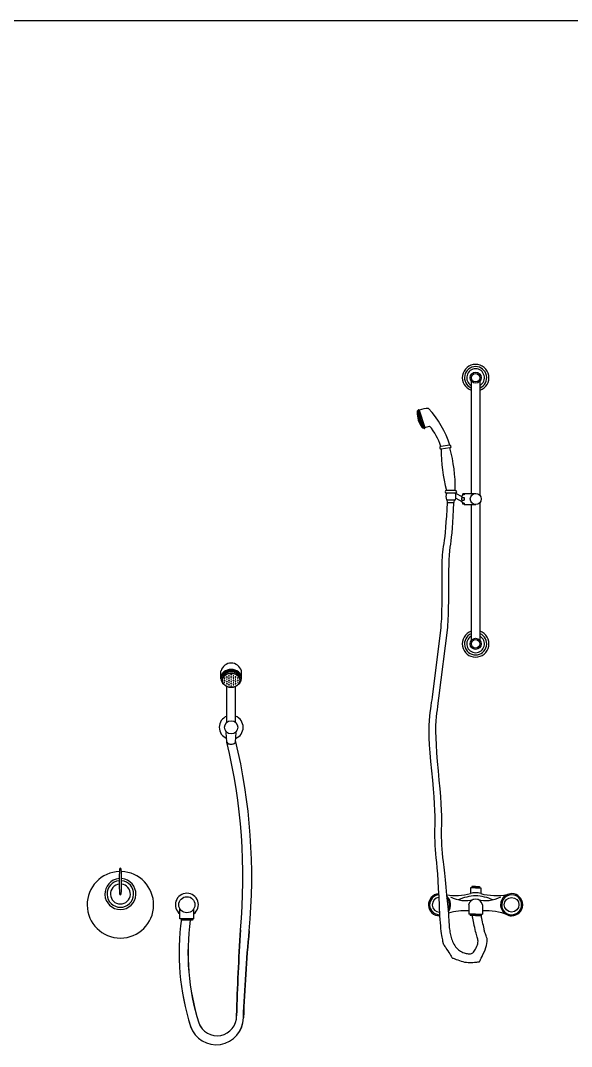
# Model space of a CAD drawing. Header units: millimetres. Extents: x 762 to 17577, y 6915 to 15891.
# Drawn here: x 12795 to 14038, y 8626 to 10939 of the extents above; entities that cross this region are included whole.
import ezdxf

# ---------------------------------------------------------------- set-up
doc = ezdxf.new("R2010")
doc.units = ezdxf.units.MM
doc.layers.add('www.cad-blocks.net', color=7, linetype='Continuous')

# ---------------------------------------------------------------- blocks, each defined once
blk = doc.blocks.new('A$C37F6265C')
for p, q in [((0.1219, 1.3116), (0.1219, 1.0577)), ((0.1419, 1.0531), (0.1419, 1.3116)), ((0, 1.2405), (0.0109, 1.2073)), ((0.0019, 1.2443), (0.0147, 1.2053)), ((0.0048, 1.2452), (0.0175, 1.2063)), ((0.0175, 1.2063), (0.028, 1.2097)), ((0.0734, 1.1662), (0.0535, 1.1637)), ((0.0741, 1.1603), (0.0543, 1.1577)), ((0.0863, 1.0645), (0.0663, 1.0645)), ((0.0863, 1.0585), (0.0663, 1.0585)), ((0.0663, 1.0435), (0.0863, 1.0435)), ((0.0673, 1.0435), (0.0674, 1.0375)), ((0.0833, 1.0435), (0.0831, 1.0375)), ((0.0863, 1.0585), (0.1008, 1.0507)), ((0.0871, 1.0467), (0.1009, 1.0393)), ((0.1003, 1.0482), (0.1063, 1.0482)), ((0.1003, 1.0422), (0.1063, 1.0422)), ((0.1063, 1.0547), (0.102, 1.0547)), ((0.1063, 1.0567), (0.1028, 1.0567)), ((0.1063, 1.0577), (0.1063, 1.0567)), ((0.1063, 1.0577), (0.1323, 1.0577)), ((0.1063, 1.0567), (0.1063, 1.0547)), ((0.1063, 1.0567), (0.1063, 1.0547)), ((0.1063, 1.0482), (0.1063, 1.0422)), ((0.0667, 1.0215), (0.0659, 1.0068)), ((0.0674, 1.0375), (0.0667, 1.0215)), ((0.0674, 1.0375), (0.0831, 1.0375)), ((0.0816, 1.0207), (0.0808, 1.0058)), ((0.0824, 1.0368), (0.0816, 1.0207)), ((0.1063, 1.0357), (0.102, 1.0357)), ((0.1063, 1.0337), (0.1028, 1.0337)), ((0.1063, 1.0357), (0.1063, 1.0337)), ((0.1063, 1.0327), (0.1063, 1.0337)), ((0.1063, 1.0327), (0.1323, 1.0327)), ((0.1219, 1.0327), (0.1219, 0.7261)), ((0.1419, 0.7261), (0.1419, 1.0372)), ((0.0659, 1.0068), (0.065, 0.9934)), ((0.0808, 1.0058), (0.08, 0.9922)), ((0.0641, 0.9812), (0.0632, 0.9702)), ((0.065, 0.9934), (0.0641, 0.9812)), ((0.0791, 0.9798), (0.0781, 0.9688)), ((0.08, 0.9922), (0.0791, 0.9798)), ((0.0612, 0.952), (0.0601, 0.9448)), ((0.0622, 0.9605), (0.0612, 0.952)), ((0.0632, 0.9702), (0.0622, 0.9605)), ((0.0761, 0.9506), (0.075, 0.9434)), ((0.0771, 0.9591), (0.0761, 0.9506)), ((0.0781, 0.9688), (0.0771, 0.9591)), ((0.0574, 0.9254), (0.0568, 0.9192)), ((0.0582, 0.9318), (0.0574, 0.9254)), ((0.059, 0.9383), (0.0582, 0.9318)), ((0.0601, 0.9448), (0.059, 0.9383)), ((0.0731, 0.928), (0.0724, 0.9186)), ((0.074, 0.9363), (0.0731, 0.928)), ((0.075, 0.9434), (0.074, 0.9363)), ((0.056, 0.9069), (0.0557, 0.9009)), ((0.0563, 0.913), (0.056, 0.9069)), ((0.0568, 0.9192), (0.0563, 0.913)), ((0.0718, 0.9081), (0.0713, 0.8964)), ((0.0724, 0.9186), (0.0718, 0.9081)), ((0.0557, 0.9009), (0.0557, 0.895)), ((0.0557, 0.895), (0.0557, 0.8889)), ((0.0557, 0.8889), (0.0557, 0.8823)), ((0.0557, 0.8823), (0.0557, 0.8752)), ((0.071, 0.8836), (0.0707, 0.8697)), ((0.0713, 0.8964), (0.071, 0.8836)), ((0.0557, 0.8752), (0.0557, 0.8675)), ((0.0557, 0.8675), (0.0557, 0.8594)), ((0.0557, 0.8594), (0.0557, 0.8508)), ((0.0707, 0.8697), (0.0707, 0.8546)), ((0.0557, 0.8508), (0.0557, 0.8417)), ((0.0557, 0.8417), (0.0557, 0.832)), ((0.0707, 0.8396), (0.0706, 0.8257)), ((0.0707, 0.8546), (0.0707, 0.8396)), ((0.0556, 0.8133), (0.0555, 0.8046)), ((0.0557, 0.8224), (0.0556, 0.8133)), ((0.0557, 0.832), (0.0557, 0.8224)), ((0.0705, 0.8131), (0.0703, 0.8017)), ((0.0706, 0.8257), (0.0705, 0.8131)), ((0.0551, 0.7889), (0.0549, 0.7818)), ((0.0553, 0.7965), (0.0551, 0.7889)), ((0.0555, 0.8046), (0.0553, 0.7965)), ((0.0701, 0.7915), (0.0698, 0.7826)), ((0.0703, 0.8017), (0.0701, 0.7915)), ((0.0542, 0.7691), (0.0538, 0.7631)), ((0.0546, 0.7752), (0.0542, 0.7691)), ((0.0549, 0.7818), (0.0546, 0.7752)), ((0.0692, 0.7683), (0.0688, 0.7622)), ((0.0695, 0.7748), (0.0692, 0.7683)), ((0.0698, 0.7826), (0.0695, 0.7748)), ((0.0531, 0.7552), (0.0336, 0.5981)), ((0.0683, 0.7552), (0.0485, 0.5963)), ((0.0534, 0.7568), (0.0532, 0.7546)), ((0.0538, 0.7631), (0.0534, 0.7568)), ((0.0684, 0.7558), (0.0683, 0.7546)), ((0.0688, 0.7622), (0.0684, 0.7558)), ((0.0309, 0.5792), (0.0299, 0.5718)), ((0.0319, 0.5861), (0.0309, 0.5792)), ((0.0328, 0.5924), (0.0319, 0.5861)), ((0.0336, 0.5981), (0.0328, 0.5924)), ((0.0468, 0.5843), (0.0458, 0.5775)), ((0.0477, 0.5905), (0.0468, 0.5843)), ((0.0485, 0.5963), (0.0477, 0.5905)), ((0.0278, 0.5553), (0.0269, 0.5457)), ((0.0289, 0.5638), (0.0278, 0.5553)), ((0.0299, 0.5718), (0.0289, 0.5638)), ((0.0439, 0.5624), (0.0428, 0.5541)), ((0.0449, 0.5702), (0.0439, 0.5624)), ((0.0458, 0.5775), (0.0449, 0.5702)), ((0.0265, 0.5344), (0.0264, 0.5215)), ((0.0269, 0.5457), (0.0265, 0.5344)), ((0.0415, 0.5337), (0.0414, 0.521)), ((0.0419, 0.5448), (0.0415, 0.5337)), ((0.0428, 0.5541), (0.0419, 0.5448)), ((0.0264, 0.5215), (0.0267, 0.507)), ((0.0414, 0.521), (0.0418, 0.5066)), ((0.0267, 0.507), (0.0275, 0.4908)), ((0.0275, 0.4908), (0.0287, 0.4729)), ((0.0418, 0.5066), (0.0426, 0.4906)), ((0.0426, 0.4906), (0.0437, 0.4729)), ((0.0287, 0.4729), (0.0302, 0.4534)), ((0.0437, 0.4729), (0.0453, 0.4535)), ((0.0302, 0.4534), (0.0322, 0.4323)), ((0.0453, 0.4535), (0.0473, 0.4324)), ((0.0322, 0.4323), (0.0343, 0.4111)), ((0.0473, 0.4324), (0.0493, 0.4113)), ((0.0343, 0.4111), (0.036, 0.3917)), ((0.0493, 0.4113), (0.051, 0.3919)), ((0.036, 0.3917), (0.0374, 0.3738)), ((0.0374, 0.3738), (0.0385, 0.3576)), ((0.051, 0.3919), (0.0524, 0.3741)), ((0.0524, 0.3741), (0.0535, 0.358)), ((0.0385, 0.3576), (0.0392, 0.343)), ((0.0535, 0.358), (0.0543, 0.3435)), ((0.0392, 0.343), (0.0397, 0.3301)), ((0.0397, 0.3301), (0.0398, 0.3189)), ((0.0543, 0.3435), (0.0547, 0.3306)), ((0.0547, 0.3306), (0.0548, 0.3194)), ((0.0396, 0.3093), (0.0393, 0.3004)), ((0.0398, 0.3189), (0.0396, 0.3093)), ((0.0543, 0.301), (0.0542, 0.2921)), ((0.0546, 0.3098), (0.0543, 0.301)), ((0.0548, 0.3194), (0.0546, 0.3098)), ((0.0393, 0.3004), (0.0392, 0.2915)), ((0.0392, 0.2915), (0.0393, 0.2825)), ((0.0393, 0.2825), (0.0396, 0.2734)), ((0.0542, 0.2921), (0.0543, 0.2831)), ((0.0543, 0.2831), (0.0546, 0.274)), ((0.0396, 0.2734), (0.04, 0.2642)), ((0.04, 0.2642), (0.0407, 0.2549)), ((0.0407, 0.2549), (0.0415, 0.2455)), ((0.0546, 0.274), (0.055, 0.2649)), ((0.055, 0.2649), (0.0557, 0.2557)), ((0.0557, 0.2557), (0.0565, 0.2464)), ((0.0415, 0.2455), (0.0425, 0.2361)), ((0.0425, 0.2361), (0.0436, 0.2257)), ((0.0565, 0.2464), (0.0575, 0.237)), ((0.0575, 0.237), (0.0586, 0.2268)), ((0.0436, 0.2257), (0.0447, 0.2136)), ((0.0447, 0.2136), (0.0457, 0.1998)), ((0.0586, 0.2268), (0.0599, 0.215)), ((0.0599, 0.215), (0.0614, 0.2016)), ((0.0457, 0.1998), (0.0468, 0.1844)), ((0.0614, 0.2016), (0.0629, 0.1866)), ((0.0629, 0.1866), (0.0646, 0.1701)), ((0.0468, 0.1844), (0.0478, 0.1672)), ((0.0478, 0.1672), (0.0488, 0.1483)), ((0.0646, 0.1701), (0.0665, 0.152)), ((0.1204, 0.1688), (0.1204, 0.1554)), ((0.1319, 0.1688), (0.1204, 0.1688)), ((0.1234, 0.1718), (0.1234, 0.1688)), ((0.1319, 0.1718), (0.1234, 0.1718)), ((0.1319, 0.1718), (0.1405, 0.1718)), ((0.1319, 0.1688), (0.1435, 0.1688)), ((0.1405, 0.1718), (0.1405, 0.1688)), ((0.1435, 0.1688), (0.1435, 0.1554)), ((0.0488, 0.1483), (0.0498, 0.1277)), ((0.0665, 0.152), (0.0684, 0.1324)), ((0.0498, 0.1277), (0.0508, 0.1054)), ((0.0684, 0.1324), (0.0706, 0.1111)), ((0.1163, 0.1304), (0.1163, 0.1091)), ((0.1476, 0.1304), (0.1476, 0.1091)), ((0.0507, 0.1054), (0.0512, 0.0973)), ((0.0512, 0.0973), (0.0518, 0.0899)), ((0.0706, 0.1111), (0.0706, 0.1097)), ((0.0706, 0.1097), (0.0707, 0.108)), ((0.0707, 0.108), (0.0708, 0.1059)), ((0.0708, 0.1059), (0.0709, 0.1035)), ((0.0709, 0.1035), (0.071, 0.1008)), ((0.071, 0.1008), (0.0712, 0.0977)), ((0.0712, 0.0977), (0.0714, 0.0942)), ((0.0714, 0.0942), (0.0716, 0.0904)), ((0.1319, 0.1091), (0.1163, 0.1091)), ((0.1193, 0.1091), (0.1193, 0.1061)), ((0.1319, 0.1061), (0.1193, 0.1061)), ((0.1246, 0.1065), (0.1246, 0.1076)), ((0.1248, 0.1048), (0.1246, 0.1065)), ((0.1252, 0.1026), (0.1248, 0.1048)), ((0.1256, 0.0999), (0.1252, 0.1026)), ((0.1262, 0.0966), (0.1256, 0.0999)), ((0.127, 0.0929), (0.1262, 0.0966)), ((0.1279, 0.0886), (0.127, 0.0929)), ((0.1319, 0.1091), (0.1476, 0.1091)), ((0.1319, 0.1061), (0.1446, 0.1061)), ((0.1446, 0.1091), (0.1446, 0.1061)), ((0.1446, 0.107), (0.1446, 0.1076)), ((0.1448, 0.1058), (0.1446, 0.107)), ((0.1451, 0.1041), (0.1448, 0.1058)), ((0.1455, 0.1019), (0.1451, 0.1041)), ((0.1461, 0.0991), (0.1455, 0.1019)), ((0.1468, 0.0958), (0.1461, 0.0991)), ((0.1476, 0.092), (0.1468, 0.0958)), ((0.0518, 0.0899), (0.0524, 0.083)), ((0.0524, 0.083), (0.053, 0.0767)), ((0.053, 0.0767), (0.0536, 0.071)), ((0.0536, 0.071), (0.0543, 0.0659)), ((0.0716, 0.0904), (0.0719, 0.0865)), ((0.0719, 0.0865), (0.0722, 0.0828)), ((0.0722, 0.0828), (0.0726, 0.0791)), ((0.0726, 0.0791), (0.073, 0.0755)), ((0.073, 0.0755), (0.0734, 0.0721)), ((0.0734, 0.0721), (0.0739, 0.0688)), ((0.1289, 0.0838), (0.1279, 0.0886)), ((0.1299, 0.0789), (0.1289, 0.0838)), ((0.1309, 0.0744), (0.1299, 0.0789)), ((0.1319, 0.0702), (0.1309, 0.0744)), ((0.1329, 0.0664), (0.1319, 0.0702)), ((0.1485, 0.0876), (0.1476, 0.092)), ((0.1494, 0.0833), (0.1485, 0.0876)), ((0.1502, 0.0795), (0.1494, 0.0833)), ((0.1509, 0.0763), (0.1502, 0.0795)), ((0.1514, 0.0737), (0.1509, 0.0763)), ((0.1519, 0.0717), (0.1514, 0.0737)), ((0.1522, 0.0703), (0.1519, 0.0717)), ((0.1523, 0.0694), (0.1522, 0.0703)), ((0.1524, 0.0691), (0.1523, 0.0694)), ((0.0543, 0.0659), (0.055, 0.0613)), ((0.055, 0.0613), (0.0557, 0.0574)), ((0.0557, 0.0574), (0.0564, 0.054)), ((0.0564, 0.054), (0.057, 0.051)), ((0.057, 0.051), (0.0575, 0.0485)), ((0.0575, 0.0485), (0.0579, 0.0464)), ((0.0579, 0.0464), (0.0582, 0.0448)), ((0.0739, 0.0688), (0.0745, 0.0656)), ((0.0745, 0.0656), (0.0751, 0.0625)), ((0.0751, 0.0625), (0.0757, 0.0595)), ((0.0757, 0.0595), (0.0766, 0.0564)), ((0.0766, 0.0564), (0.0776, 0.0534)), ((0.0776, 0.0534), (0.0787, 0.0505)), ((0.0787, 0.0505), (0.08, 0.0475)), ((0.08, 0.0475), (0.0815, 0.0445)), ((0.1338, 0.063), (0.1329, 0.0664)), ((0.1347, 0.06), (0.1338, 0.063)), ((0.1355, 0.0573), (0.1347, 0.06)), ((0.1363, 0.055), (0.1355, 0.0573)), ((0.137, 0.0528), (0.1363, 0.055)), ((0.1373, 0.0505), (0.137, 0.0528)), ((0.1372, 0.0454), (0.1374, 0.048)), ((0.1374, 0.048), (0.1373, 0.0505)), ((0.1525, 0.0689), (0.1524, 0.0691)), ((0.1527, 0.0684), (0.1525, 0.0689)), ((0.153, 0.0675), (0.1527, 0.0684)), ((0.1535, 0.0662), (0.153, 0.0675)), ((0.1541, 0.0645), (0.1535, 0.0662)), ((0.1549, 0.0625), (0.1541, 0.0645)), ((0.1558, 0.0601), (0.1549, 0.0625)), ((0.1568, 0.0574), (0.1558, 0.0601)), ((0.1577, 0.0543), (0.1568, 0.0574)), ((0.1575, 0.0431), (0.158, 0.0472)), ((0.1581, 0.0509), (0.1577, 0.0543)), ((0.158, 0.0472), (0.1581, 0.0509)), ((0.0582, 0.0448), (0.0584, 0.0437)), ((0.0584, 0.0437), (0.0586, 0.043)), ((0.0586, 0.043), (0.0586, 0.0427)), ((0.0586, 0.0427), (0.0588, 0.0425)), ((0.0588, 0.0425), (0.0593, 0.0417)), ((0.0593, 0.0417), (0.0601, 0.0405)), ((0.0601, 0.0405), (0.0612, 0.0387)), ((0.0612, 0.0387), (0.0626, 0.0365)), ((0.0626, 0.0365), (0.0644, 0.0337)), ((0.0644, 0.0337), (0.0665, 0.0304)), ((0.0665, 0.0304), (0.0689, 0.0266)), ((0.0689, 0.0266), (0.0713, 0.0229)), ((0.0815, 0.0445), (0.0831, 0.0416)), ((0.0831, 0.0416), (0.0849, 0.0387)), ((0.0849, 0.0387), (0.0868, 0.0359)), ((0.0868, 0.0359), (0.0888, 0.0333)), ((0.0888, 0.0333), (0.091, 0.031)), ((0.091, 0.031), (0.0932, 0.0289)), ((0.0932, 0.0289), (0.0955, 0.0271)), ((0.0955, 0.0271), (0.0979, 0.0255)), ((0.0979, 0.0255), (0.1005, 0.0242)), ((0.1005, 0.0242), (0.1031, 0.0231)), ((0.1256, 0.0221), (0.1272, 0.0236)), ((0.1272, 0.0236), (0.1288, 0.0255)), ((0.1288, 0.0255), (0.1304, 0.0278)), ((0.1304, 0.0278), (0.1319, 0.0305)), ((0.1319, 0.0305), (0.1334, 0.0335)), ((0.1334, 0.0335), (0.1348, 0.0367)), ((0.1348, 0.0367), (0.1359, 0.0397)), ((0.1359, 0.0397), (0.1367, 0.0426)), ((0.1367, 0.0426), (0.1372, 0.0454)), ((0.1485, 0.0186), (0.1509, 0.0237)), ((0.1509, 0.0237), (0.1533, 0.029)), ((0.1533, 0.029), (0.1552, 0.034)), ((0.1552, 0.034), (0.1566, 0.0387)), ((0.1566, 0.0387), (0.1575, 0.0431)), ((0.0713, 0.0229), (0.0734, 0.0196)), ((0.0734, 0.0196), (0.0751, 0.0168)), ((0.0751, 0.0168), (0.0766, 0.0146)), ((0.0766, 0.0146), (0.0777, 0.0128)), ((0.0777, 0.0128), (0.0785, 0.0115)), ((0.0785, 0.0115), (0.079, 0.0108)), ((0.079, 0.0108), (0.0791, 0.0105)), ((0.0791, 0.0105), (0.0794, 0.0104)), ((0.0794, 0.0104), (0.0801, 0.0102)), ((0.0801, 0.0102), (0.0814, 0.0097)), ((0.0814, 0.0097), (0.0832, 0.0091)), ((0.0832, 0.0091), (0.0854, 0.0082)), ((0.0854, 0.0082), (0.0882, 0.0072)), ((0.0882, 0.0072), (0.0915, 0.006)), ((0.0915, 0.006), (0.0952, 0.0047)), ((0.0952, 0.0047), (0.0993, 0.0033)), ((0.0993, 0.0033), (0.1032, 0.0022)), ((0.1031, 0.0231), (0.1058, 0.0222)), ((0.1032, 0.0022), (0.1071, 0.0013)), ((0.1058, 0.0222), (0.1083, 0.0214)), ((0.1071, 0.0013), (0.111, 0.0006)), ((0.1083, 0.0214), (0.1106, 0.0208)), ((0.1106, 0.0208), (0.1129, 0.0203)), ((0.111, 0.0006), (0.1148, 0.0002)), ((0.1129, 0.0203), (0.115, 0.02)), ((0.1148, 0.0002), (0.1186, 0)), ((0.115, 0.02), (0.117, 0.0198)), ((0.117, 0.0198), (0.1189, 0.0197)), ((0.1186, 0), (0.1223, 0)), ((0.1189, 0.0197), (0.1206, 0.0198)), ((0.1206, 0.0198), (0.1223, 0.0202)), ((0.1223, 0.0202), (0.124, 0.0209)), ((0.1223, 0), (0.126, 0.0003)), ((0.124, 0.0209), (0.1256, 0.0221)), ((0.126, 0.0003), (0.1295, 0.0006)), ((0.1295, 0.0006), (0.1324, 0.0009)), ((0.1324, 0.0009), (0.135, 0.0012)), ((0.135, 0.0012), (0.137, 0.0014)), ((0.137, 0.0014), (0.1386, 0.0015)), ((0.1386, 0.0015), (0.1398, 0.0016)), ((0.1398, 0.0016), (0.1405, 0.0017)), ((0.1405, 0.0017), (0.1407, 0.0017)), ((0.1407, 0.0017), (0.1408, 0.0021)), ((0.1408, 0.0021), (0.1413, 0.0031)), ((0.1413, 0.0031), (0.1421, 0.0048)), ((0.1421, 0.0048), (0.1432, 0.0072)), ((0.1432, 0.0072), (0.1447, 0.0103)), ((0.1447, 0.0103), (0.1465, 0.0141)), ((0.1465, 0.0141), (0.1485, 0.0186))]:
    blk.add_line(p, q)
for centre, radius in [((0.1319, 1.3186), 0.0125), ((0.1319, 1.3186), 0.0095), ((0.1323, 1.0452), 0.0125), ((0.1319, 0.7186), 0.0125), ((0.1319, 0.7186), 0.0095), ((0.2132, 0.1304), 0.0165)]:
    blk.add_circle(centre, radius)
for centre, radius, start, end in [((0.1319, 1.3186), 0.03, 289.4712, 250.5288), ((0.1319, 1.3186), 0.025, 293.5782, 246.4218), ((0.1319, 1.3186), 0.02, 300, 240), ((0.0029, 1.2415), 0.003, 108.1118, 198.1118), ((0.0525, 1.2393), 0.0525, 178.6566, 217.5669), ((0.0033, 1.2448), 0.0015, 18.1118, 198.1118), ((0.024, 1.1972), 0.0518, 88.1547, 111.8087), ((-0.1281, 1.1043), 0.2111, 17.0734, 43.2556), ((0.0137, 1.2082), 0.003, 198.1118, 288.1118), ((0.0161, 1.2058), 0.0015, 198.1118, 18.1118), ((-0.0781, 1.1206), 0.1385, 18.1118, 40.0138), ((0.0539, 1.1607), 0.003, 97.3175, 277.3175), ((0.424, 1.1578), 0.3697, 180.013, 194.6219), ((0.0738, 1.1632), 0.003, 277.3175, 97.3175), ((-0.2836, 1.067), 0.3697, 359.6182, 14.6219), ((0.0663, 1.0615), 0.003, 90, 270), ((0.0863, 1.0615), 0.003, 270, 90), ((0.0897, 1.051), 0.0246, 162.2752, 197.7248), ((0.0628, 1.051), 0.0246, 342.2752, 17.7248), ((0.1278, 1.0452), 0.0275, 155.32, 204.68), ((0.1319, 0.7186), 0.03, 109.4712, 70.5288), ((0.1319, 0.7186), 0.025, 113.5782, 66.4218), ((0.1319, 0.7186), 0.02, 120, 60), ((0.0507, 0.1304), 0.025, 94.9469, 270.1776), ((0.0507, 0.1304), 0.0225, 95.2121, 270.1342), ((0.0507, 0.1304), 0.0165, 95.7139, 269.3354), ((0.0857, 0.2918), 0.1407, 262.1227, 284.2884), ((0.0507, 0.1304), 0.025, 321.3111, 50.2991), ((0.0507, 0.1304), 0.0225, 328.3456, 43.4101), ((0.1083, 0.2116), 0.0717, 242.6677, 285.8476), ((0.1406, 0.0232), 0.1277, 93.8652, 112.0783), ((0.1319, 0.1272), 0.016, 90, 168.3277), ((0.1319, 0.1261), 0.0315, 90, 111.5163), ((0.1319, 0.1261), 0.0315, 68.4837, 90), ((0.1233, 0.0232), 0.1277, 67.9217, 86.1348), ((0.1319, 0.1272), 0.016, 11.6723, 90), ((0.1556, 0.2116), 0.0717, 254.1524, 297.3323), ((0.1782, 0.2918), 0.1407, 255.7116, 280.1767), ((0.2132, 0.1304), 0.025, 89.0411, 269.8224), ((0.2132, 0.1304), 0.0225, 88.9977, 269.8658), ((0.2132, 0.1304), 0.025, 269.8224, 89.0411), ((0.2132, 0.1304), 0.0225, 269.8658, 88.9977), ((0.1086, -0.0088), 0.1258, 86.482, 107.6116), ((0.1553, -0.0088), 0.1258, 66.8715, 93.518)]:
    blk.add_arc(centre, radius, start, end)
blk = doc.blocks.new('A$C351445BE')
for p, q in [((0.302, 0.8243), (0.302, 0.842)), ((0.302, 0.8243), (0.302, 0.842)), ((0.3242, 0.8334), (0.3242, 0.8332)), ((0.3242, 0.8334), (0.3242, 0.8332)), ((0.3258, 0.8334), (0.3258, 0.8332)), ((0.3258, 0.8334), (0.3258, 0.8332)), ((0.348, 0.8243), (0.348, 0.842)), ((0.348, 0.8243), (0.348, 0.842)), ((0.305, 0.8243), (0.305, 0.8207)), ((0.305, 0.8243), (0.305, 0.8207)), ((0.3092, 0.8259), (0.3092, 0.8257)), ((0.3092, 0.8259), (0.3092, 0.8257)), ((0.3092, 0.8209), (0.3092, 0.8207)), ((0.3092, 0.8209), (0.3092, 0.8207)), ((0.3092, 0.8159), (0.3092, 0.8157)), ((0.3092, 0.8159), (0.3092, 0.8157)), ((0.3108, 0.8259), (0.3108, 0.8257)), ((0.3108, 0.8259), (0.3108, 0.8257)), ((0.3108, 0.8209), (0.3108, 0.8207)), ((0.3108, 0.8209), (0.3108, 0.8207)), ((0.3108, 0.8159), (0.3108, 0.8157)), ((0.3108, 0.8159), (0.3108, 0.8157)), ((0.3142, 0.8284), (0.3142, 0.8282)), ((0.3142, 0.8284), (0.3142, 0.8282)), ((0.3142, 0.8234), (0.3142, 0.8232)), ((0.3142, 0.8234), (0.3142, 0.8232)), ((0.3142, 0.8184), (0.3142, 0.8182)), ((0.3142, 0.8184), (0.3142, 0.8182)), ((0.3142, 0.8134), (0.3142, 0.8132)), ((0.3142, 0.8134), (0.3142, 0.8132)), ((0.3158, 0.8284), (0.3158, 0.8282)), ((0.3158, 0.8284), (0.3158, 0.8282)), ((0.3158, 0.8234), (0.3158, 0.8232)), ((0.3158, 0.8234), (0.3158, 0.8232)), ((0.3158, 0.8184), (0.3158, 0.8182)), ((0.3158, 0.8184), (0.3158, 0.8182)), ((0.3158, 0.8134), (0.3158, 0.8132)), ((0.3158, 0.8134), (0.3158, 0.8132)), ((0.3192, 0.8309), (0.3192, 0.8307)), ((0.3192, 0.8309), (0.3192, 0.8307)), ((0.3192, 0.8259), (0.3192, 0.8257)), ((0.3192, 0.8259), (0.3192, 0.8257)), ((0.3192, 0.8209), (0.3192, 0.8207)), ((0.3192, 0.8209), (0.3192, 0.8207)), ((0.3192, 0.8159), (0.3192, 0.8157)), ((0.3192, 0.8159), (0.3192, 0.8157)), ((0.3192, 0.8109), (0.3192, 0.8107)), ((0.3192, 0.8109), (0.3192, 0.8107)), ((0.3208, 0.8309), (0.3208, 0.8307)), ((0.3208, 0.8309), (0.3208, 0.8307)), ((0.3208, 0.8259), (0.3208, 0.8257)), ((0.3208, 0.8259), (0.3208, 0.8257)), ((0.3208, 0.8209), (0.3208, 0.8207)), ((0.3208, 0.8209), (0.3208, 0.8207)), ((0.3208, 0.8159), (0.3208, 0.8157)), ((0.3208, 0.8159), (0.3208, 0.8157)), ((0.3208, 0.8109), (0.3208, 0.8107)), ((0.3208, 0.8109), (0.3208, 0.8107)), ((0.3242, 0.8284), (0.3242, 0.8282)), ((0.3242, 0.8284), (0.3242, 0.8282)), ((0.3242, 0.8234), (0.3242, 0.8232)), ((0.3242, 0.8234), (0.3242, 0.8232)), ((0.3242, 0.8184), (0.3242, 0.8182)), ((0.3242, 0.8184), (0.3242, 0.8182)), ((0.3242, 0.8134), (0.3242, 0.8132)), ((0.3242, 0.8134), (0.3242, 0.8132)), ((0.3258, 0.8284), (0.3258, 0.8282)), ((0.3258, 0.8284), (0.3258, 0.8282)), ((0.3258, 0.8234), (0.3258, 0.8232)), ((0.3258, 0.8234), (0.3258, 0.8232)), ((0.3258, 0.8184), (0.3258, 0.8182)), ((0.3258, 0.8184), (0.3258, 0.8182)), ((0.3258, 0.8134), (0.3258, 0.8132)), ((0.3258, 0.8134), (0.3258, 0.8132)), ((0.3292, 0.8309), (0.3292, 0.8307)), ((0.3292, 0.8309), (0.3292, 0.8307)), ((0.3292, 0.8259), (0.3292, 0.8257)), ((0.3292, 0.8259), (0.3292, 0.8257)), ((0.3292, 0.8209), (0.3292, 0.8207)), ((0.3292, 0.8209), (0.3292, 0.8207)), ((0.3292, 0.8159), (0.3292, 0.8157)), ((0.3292, 0.8159), (0.3292, 0.8157)), ((0.3292, 0.8109), (0.3292, 0.8107)), ((0.3292, 0.8109), (0.3292, 0.8107)), ((0.3308, 0.8309), (0.3308, 0.8307)), ((0.3308, 0.8309), (0.3308, 0.8307)), ((0.3308, 0.8259), (0.3308, 0.8257)), ((0.3308, 0.8259), (0.3308, 0.8257)), ((0.3308, 0.8209), (0.3308, 0.8207)), ((0.3308, 0.8209), (0.3308, 0.8207)), ((0.3308, 0.8159), (0.3308, 0.8157)), ((0.3308, 0.8159), (0.3308, 0.8157)), ((0.3308, 0.8109), (0.3308, 0.8107)), ((0.3308, 0.8109), (0.3308, 0.8107)), ((0.3342, 0.8284), (0.3342, 0.8282)), ((0.3342, 0.8284), (0.3342, 0.8282)), ((0.3342, 0.8234), (0.3342, 0.8232)), ((0.3342, 0.8234), (0.3342, 0.8232)), ((0.3342, 0.8184), (0.3342, 0.8182)), ((0.3342, 0.8184), (0.3342, 0.8182)), ((0.3342, 0.8134), (0.3342, 0.8132)), ((0.3342, 0.8134), (0.3342, 0.8132)), ((0.3358, 0.8284), (0.3358, 0.8282)), ((0.3358, 0.8284), (0.3358, 0.8282)), ((0.3358, 0.8234), (0.3358, 0.8232)), ((0.3358, 0.8234), (0.3358, 0.8232)), ((0.3358, 0.8184), (0.3358, 0.8182)), ((0.3358, 0.8184), (0.3358, 0.8182)), ((0.3358, 0.8134), (0.3358, 0.8132)), ((0.3358, 0.8134), (0.3358, 0.8132)), ((0.3392, 0.8259), (0.3392, 0.8257)), ((0.3392, 0.8259), (0.3392, 0.8257)), ((0.3392, 0.8209), (0.3392, 0.8207)), ((0.3392, 0.8209), (0.3392, 0.8207)), ((0.3392, 0.8159), (0.3392, 0.8157)), ((0.3392, 0.8159), (0.3392, 0.8157)), ((0.3408, 0.8259), (0.3408, 0.8257)), ((0.3408, 0.8259), (0.3408, 0.8257)), ((0.3408, 0.8209), (0.3408, 0.8207)), ((0.3408, 0.8209), (0.3408, 0.8207)), ((0.3408, 0.8159), (0.3408, 0.8157)), ((0.3408, 0.8159), (0.3408, 0.8157)), ((0.345, 0.8243), (0.345, 0.8207)), ((0.345, 0.8243), (0.345, 0.8207)), ((0.315, 0.7259), (0.315, 0.8073)), ((0.315, 0.7259), (0.315, 0.8073)), ((0.3242, 0.8084), (0.3242, 0.8082)), ((0.3242, 0.8084), (0.3242, 0.8082)), ((0.3258, 0.8084), (0.3258, 0.8082)), ((0.3258, 0.8084), (0.3258, 0.8082)), ((0.335, 0.7259), (0.335, 0.8073)), ((0.335, 0.7259), (0.335, 0.8073)), ((0.3152, 0.682), (0.3139, 0.703)), ((0.3152, 0.682), (0.3139, 0.703)), ((0.3348, 0.682), (0.3361, 0.703)), ((0.3348, 0.682), (0.3361, 0.703)), ((0.2094, 0.283), (0.2094, 0.3054)), ((0.2094, 0.283), (0.2094, 0.3054)), ((0.2406, 0.283), (0.2406, 0.3054)), ((0.2406, 0.283), (0.2406, 0.3054)), ((0.2406, 0.283), (0.2094, 0.283)), ((0.2406, 0.283), (0.2094, 0.283)), ((0.2124, 0.283), (0.2124, 0.28)), ((0.2124, 0.283), (0.2124, 0.28)), ((0.2376, 0.28), (0.2124, 0.28)), ((0.2376, 0.28), (0.2124, 0.28)), ((0.2376, 0.283), (0.2376, 0.28)), ((0.2376, 0.283), (0.2376, 0.28))]:
    blk.add_line(p, q)
for points in [[(0.2128, 0.2827, 0.111566), (0.2332, 0.0407, 0.842172), (0.3526, 0.0599, -0.013546), (0.3656, 0.2558, 0.082626), (0.3349, 0.6852, 0.082601)], [(0.2326, 0.28, 0.110578), (0.2517, 0.0487, 0.856522), (0.3372, 0.0647, -0.006673), (0.3457, 0.258, 0.082754), (0.3152, 0.6815)]]:
    blk.add_lwpolyline(points, format="xyb")
for centre, radius in [((0.325, 0.7148), 0.015), ((0.325, 0.7148), 0.015), ((0.225, 0.3148), 0.0182), ((0.225, 0.3148), 0.0182)]:
    blk.add_circle(centre, radius)
for centre, radius, start, end in [((0.325, 0.8358), 0.0238, 15.0718, 164.9282), ((0.325, 0.8358), 0.0238, 15.0718, 164.9282), ((0.325, 0.7148), 0.027, 111.7136, 248.2864), ((0.325, 0.7148), 0.027, 111.7136, 248.2864), ((0.325, 0.7148), 0.027, 291.714, 68.286), ((0.325, 0.7148), 0.027, 291.714, 68.286), ((-0.9403, 0.3782), 1.2916, 354.6581, 13.5809), ((-0.9403, 0.3781), 1.3116, 354.6462, 13.5397), ((0.5882, 0.3672), 0.5159, 176.8737, 183.1263), ((0.5882, 0.3672), 0.5159, 176.8737, 183.1263), ((0.075, 0.3954), 0.00187, 0, 180), ((0.075, 0.3954), 0.00187, 0, 180), ((-0.4382, 0.3672), 0.5159, 356.8737, 3.1263), ((-0.4382, 0.3672), 0.5159, 356.8737, 3.1263), ((0.075, 0.3148), 0.075, 91.6368, 88.3632), ((0.075, 0.3148), 0.075, 91.6368, 88.3632), ((0.075, 0.3391), 0.035, 95.0316, 84.9684), ((0.075, 0.3391), 0.035, 95.0316, 84.9684), ((0.075, 0.3391), 0.03, 95.0316, 84.9684), ((0.075, 0.3391), 0.03, 95.0316, 84.9684), ((0.075, 0.3391), 0.0225, 96.0243, 83.9757), ((0.075, 0.3391), 0.0225, 96.0243, 83.9757), ((0.075, 0.3391), 0.00187, 180, 0), ((0.075, 0.3391), 0.00187, 180, 0), ((0.225, 0.3148), 0.0259, 307.0606, 232.9394), ((0.225, 0.3148), 0.0259, 307.0606, 232.9394), ((0.7586, 0.207), 0.5511, 172.1002, 197.5641), ((0.7586, 0.207), 0.5311, 172.1002, 197.3402), ((7.5805, -0.1593), 7.2468, 176.69897, 178.22838), ((3.9736, -0.0813), 3.6237, 174.6629, 177.7671), ((0.2913, 0.0606), 0.0614, 198.9258, 359.3384), ((0.2932, 0.0634), 0.044, 199.4711, 1.7942)]:
    blk.add_arc(centre, radius, start, end)
for centre, major_axis, ratio, start_param, end_param in [((0.325, 0.8243), (-0.023, 0), 0.768594, 2.37291, 7.051868), ((0.325, 0.8243), (-0.023, 0), 0.768594, 2.37291, 7.051868), ((0.325, 0.8277), (-0.023, 0), 0.768594, 3.141593, 6.283185), ((0.325, 0.8277), (-0.023, 0), 0.768594, 3.141593, 6.283185), ((0.325, 0.8277), (-0.023, 0), 0.768594, 3.141593, 6.283185), ((0.325, 0.8264), (-0.023, 0), 0.768594, 3.141593, 6.283185), ((0.325, 0.8264), (-0.023, 0), 0.768594, 3.141593, 6.283185), ((0.325, 0.8264), (-0.023, 0), 0.768594, 3.141593, 6.283185), ((0.325, 0.8243), (-0.023, 0), 0.768594, 3.141593, 6.283185), ((0.325, 0.8243), (-0.02, 0), 0.777817, 3.141593, 6.283185), ((0.325, 0.8243), (-0.02, 0), 0.777817, 3.141593, 6.283185), ((0.325, 0.8243), (-0.02, 0), 0.777817, 3.141593, 6.283185), ((0.325, 0.8207), (-0.02, 0), 0.777817, 3.141593, 9.424778), ((0.325, 0.8207), (-0.02, 0), 0.777817, 3.141593, 6.283185), ((0.325, 0.8334), (-0.000824, 0), 0.241342, 3.122755, 6.283185), ((0.325, 0.8334), (-0.000824, 0), 0.241342, 3.160996, 6.283185), ((0.325, 0.8334), (-0.000824, 0), 0.241342, 3.122755, 6.283185), ((0.325, 0.8332), (-0.000824, 0), 0.241342, 3.141593, 9.424778), ((0.325, 0.8332), (-0.000824, 0), 0.241342, 3.142157, 6.283185), ((0.325, 0.8332), (-0.000824, 0), 0.241342, 6.283185, 9.424778), ((0.325, 0.8334), (-0.000824, 0), 0.241342, 3.122755, 3.160996), ((0.325, 0.8243), (-0.023, 0), 0.768594, 6.283185, 7.051868), ((0.325, 0.8207), (-0.02, 0), 0.777817, 6.283185, 6.880851), ((0.325, 0.8207), (-0.02, 0), 0.777817, 6.880851, 7.330383), ((0.325, 0.8284), (-0.000824, 0), 0.241342, 3.122755, 6.283185), ((0.325, 0.8284), (-0.000824, 0), 0.241342, 3.160996, 6.283185), ((0.325, 0.8284), (-0.000824, 0), 0.241342, 3.122755, 6.283185), ((0.325, 0.8282), (-0.000824, 0), 0.241342, 3.141593, 9.424778), ((0.325, 0.8282), (-0.000824, 0), 0.241342, 3.142157, 6.283185), ((0.325, 0.8282), (-0.000824, 0), 0.241342, 6.283185, 9.424778), ((0.325, 0.8234), (-0.000824, 0), 0.241342, 3.122755, 6.283185), ((0.325, 0.8234), (-0.000824, 0), 0.241342, 3.160996, 6.283185), ((0.325, 0.8234), (-0.000824, 0), 0.241342, 3.122755, 6.283185), ((0.325, 0.8232), (-0.000824, 0), 0.241342, 3.141593, 9.424778), ((0.325, 0.8232), (-0.000824, 0), 0.241342, 3.142157, 6.283185), ((0.325, 0.8232), (-0.000824, 0), 0.241342, 6.283185, 9.424778), ((0.325, 0.8184), (-0.000824, 0), 0.241342, 3.122755, 6.283185), ((0.325, 0.8184), (-0.000824, 0), 0.241342, 3.160996, 6.283185), ((0.325, 0.8184), (-0.000824, 0), 0.241342, 3.122755, 6.283185), ((0.325, 0.8182), (-0.000824, 0), 0.241342, 3.141593, 9.424778), ((0.325, 0.8182), (-0.000824, 0), 0.241342, 3.142157, 6.283185), ((0.325, 0.8182), (-0.000824, 0), 0.241342, 6.283185, 9.424778), ((0.325, 0.8134), (-0.000824, 0), 0.241342, 3.122755, 6.283185), ((0.325, 0.8134), (-0.000824, 0), 0.241342, 3.160996, 6.283185), ((0.325, 0.8134), (-0.000824, 0), 0.241342, 3.122755, 6.283185), ((0.325, 0.8132), (-0.000824, 0), 0.241342, 3.141593, 9.424778), ((0.325, 0.8132), (-0.000824, 0), 0.241342, 3.142157, 6.283185), ((0.325, 0.8132), (-0.000824, 0), 0.241342, 6.283185, 9.424778), ((0.325, 0.8284), (-0.000824, 0), 0.241342, 3.122755, 3.160996), ((0.325, 0.8234), (-0.000824, 0), 0.241342, 3.122755, 3.160996), ((0.325, 0.8184), (-0.000824, 0), 0.241342, 3.122755, 3.160996), ((0.325, 0.8134), (-0.000824, 0), 0.241342, 3.122755, 3.160996), ((0.33, 0.8309), (-0.000824, 0), 0.241342, 3.122755, 6.283185), ((0.33, 0.8309), (-0.000824, 0), 0.241342, 3.160996, 6.283185), ((0.33, 0.8309), (-0.000824, 0), 0.241342, 3.122755, 6.283185), ((0.33, 0.8307), (-0.000824, 0), 0.241342, 3.141593, 9.424778), ((0.33, 0.8307), (-0.000824, 0), 0.241342, 3.142157, 6.283185), ((0.33, 0.8307), (-0.000824, 0), 0.241342, 6.283185, 9.424778), ((0.33, 0.8259), (-0.000824, 0), 0.241342, 3.122755, 6.283185), ((0.33, 0.8259), (-0.000824, 0), 0.241342, 3.160996, 6.283185), ((0.33, 0.8259), (-0.000824, 0), 0.241342, 3.122755, 6.283185), ((0.33, 0.8257), (-0.000824, 0), 0.241342, 3.141593, 9.424778), ((0.33, 0.8257), (-0.000824, 0), 0.241342, 3.142157, 6.283185), ((0.33, 0.8257), (-0.000824, 0), 0.241342, 6.283185, 9.424778), ((0.33, 0.8209), (-0.000824, 0), 0.241342, 3.122755, 6.283185), ((0.33, 0.8209), (-0.000824, 0), 0.241342, 3.160996, 6.283185), ((0.33, 0.8209), (-0.000824, 0), 0.241342, 3.122755, 6.283185), ((0.33, 0.8207), (-0.000824, 0), 0.241342, 3.141593, 9.424778), ((0.33, 0.8207), (-0.000824, 0), 0.241342, 3.142157, 6.283185), ((0.33, 0.8207), (-0.000824, 0), 0.241342, 6.283185, 9.424778), ((0.33, 0.8159), (-0.000824, 0), 0.241342, 3.122755, 6.283185), ((0.33, 0.8159), (-0.000824, 0), 0.241342, 3.160996, 6.283185), ((0.33, 0.8159), (-0.000824, 0), 0.241342, 3.122755, 6.283185), ((0.33, 0.8157), (-0.000824, 0), 0.241342, 3.141593, 9.424778), ((0.33, 0.8157), (-0.000824, 0), 0.241342, 3.142157, 6.283185), ((0.33, 0.8157), (-0.000824, 0), 0.241342, 6.283185, 9.424778), ((0.33, 0.8109), (-0.000824, 0), 0.241342, 3.122755, 6.283185), ((0.33, 0.8109), (-0.000824, 0), 0.241342, 3.160996, 6.283185), ((0.33, 0.8109), (-0.000824, 0), 0.241342, 3.122755, 6.283185), ((0.33, 0.8107), (-0.000824, 0), 0.241342, 3.141593, 9.424778), ((0.33, 0.8107), (-0.000824, 0), 0.241342, 3.142157, 6.283185), ((0.33, 0.8107), (-0.000824, 0), 0.241342, 6.283185, 9.424778), ((0.33, 0.8309), (-0.000824, 0), 0.241342, 3.122755, 3.160996), ((0.33, 0.8259), (-0.000824, 0), 0.241342, 3.122755, 3.160996), ((0.33, 0.8209), (-0.000824, 0), 0.241342, 3.122755, 3.160996), ((0.33, 0.8159), (-0.000824, 0), 0.241342, 3.122755, 3.160996), ((0.33, 0.8109), (-0.000824, 0), 0.241342, 3.122755, 3.160996), ((0.335, 0.8284), (-0.000824, 0), 0.241342, 3.122755, 6.283185), ((0.335, 0.8284), (-0.000824, 0), 0.241342, 3.160996, 6.283185), ((0.335, 0.8284), (-0.000824, 0), 0.241342, 3.122755, 6.283185), ((0.335, 0.8282), (-0.000824, 0), 0.241342, 3.141593, 9.424778), ((0.335, 0.8282), (-0.000824, 0), 0.241342, 3.142157, 6.283185), ((0.335, 0.8282), (-0.000824, 0), 0.241342, 6.283185, 9.424778), ((0.335, 0.8234), (-0.000824, 0), 0.241342, 3.122755, 6.283185), ((0.335, 0.8234), (-0.000824, 0), 0.241342, 3.160996, 6.283185), ((0.335, 0.8234), (-0.000824, 0), 0.241342, 3.122755, 6.283185), ((0.335, 0.8232), (-0.000824, 0), 0.241342, 3.141593, 9.424778), ((0.335, 0.8232), (-0.000824, 0), 0.241342, 3.142157, 6.283185), ((0.335, 0.8232), (-0.000824, 0), 0.241342, 6.283185, 9.424778), ((0.335, 0.8184), (-0.000824, 0), 0.241342, 3.122755, 6.283185), ((0.335, 0.8184), (-0.000824, 0), 0.241342, 3.160996, 6.283185), ((0.335, 0.8184), (-0.000824, 0), 0.241342, 3.122755, 6.283185), ((0.335, 0.8182), (-0.000824, 0), 0.241342, 3.141593, 9.424778), ((0.335, 0.8182), (-0.000824, 0), 0.241342, 3.142157, 6.283185), ((0.335, 0.8182), (-0.000824, 0), 0.241342, 6.283185, 9.424778), ((0.335, 0.8134), (-0.000824, 0), 0.241342, 3.122755, 6.283185), ((0.335, 0.8134), (-0.000824, 0), 0.241342, 3.160996, 6.283185), ((0.335, 0.8134), (-0.000824, 0), 0.241342, 3.122755, 6.283185), ((0.335, 0.8132), (-0.000824, 0), 0.241342, 3.141593, 9.424778), ((0.335, 0.8132), (-0.000824, 0), 0.241342, 3.142157, 6.283185), ((0.335, 0.8132), (-0.000824, 0), 0.241342, 6.283185, 9.424778), ((0.325, 0.8207), (-0.02, 0), 0.777817, 8.37758, 8.827112), ((0.335, 0.8284), (-0.000824, 0), 0.241342, 3.122755, 3.160996), ((0.335, 0.8234), (-0.000824, 0), 0.241342, 3.122755, 3.160996), ((0.335, 0.8184), (-0.000824, 0), 0.241342, 3.122755, 3.160996), ((0.335, 0.8134), (-0.000824, 0), 0.241342, 3.122755, 3.160996), ((0.34, 0.8259), (-0.000824, 0), 0.241342, 3.122755, 6.283185), ((0.34, 0.8259), (-0.000824, 0), 0.241342, 3.160996, 6.283185), ((0.34, 0.8259), (-0.000824, 0), 0.241342, 3.122755, 6.283185), ((0.34, 0.8257), (-0.000824, 0), 0.241342, 3.141593, 9.424778), ((0.34, 0.8257), (-0.000824, 0), 0.241342, 3.142157, 6.283185), ((0.34, 0.8257), (-0.000824, 0), 0.241342, 6.283185, 9.424778), ((0.34, 0.8209), (-0.000824, 0), 0.241342, 3.122755, 6.283185), ((0.34, 0.8209), (-0.000824, 0), 0.241342, 3.160996, 6.283185), ((0.34, 0.8209), (-0.000824, 0), 0.241342, 3.122755, 6.283185), ((0.34, 0.8207), (-0.000824, 0), 0.241342, 3.141593, 9.424778), ((0.34, 0.8207), (-0.000824, 0), 0.241342, 3.142157, 6.283185), ((0.34, 0.8207), (-0.000824, 0), 0.241342, 6.283185, 9.424778), ((0.34, 0.8159), (-0.000824, 0), 0.241342, 3.122755, 6.283185), ((0.34, 0.8159), (-0.000824, 0), 0.241342, 3.160996, 6.283185), ((0.34, 0.8159), (-0.000824, 0), 0.241342, 3.122755, 6.283185), ((0.34, 0.8157), (-0.000824, 0), 0.241342, 3.141593, 9.424778), ((0.34, 0.8157), (-0.000824, 0), 0.241342, 3.142157, 6.283185), ((0.34, 0.8157), (-0.000824, 0), 0.241342, 6.283185, 9.424778), ((0.34, 0.8259), (-0.000824, 0), 0.241342, 3.122755, 3.160996), ((0.34, 0.8209), (-0.000824, 0), 0.241342, 3.122755, 3.160996), ((0.34, 0.8159), (-0.000824, 0), 0.241342, 3.122755, 3.160996), ((0.325, 0.8243), (-0.023, 0), 0.768594, 2.37291, 3.141593), ((0.325, 0.8207), (-0.02, 0), 0.777817, 8.827112, 9.424778), ((0.325, 0.8207), (-0.02, 0), 0.777817, 7.330383, 8.37758), ((0.325, 0.8084), (-0.000824, 0), 0.241342, 3.122755, 6.283185), ((0.325, 0.8084), (-0.000824, 0), 0.241342, 3.160996, 6.283185), ((0.325, 0.8084), (-0.000824, 0), 0.241342, 3.122755, 6.283185), ((0.325, 0.8082), (-0.000824, 0), 0.241342, 3.141593, 9.424778), ((0.325, 0.8082), (-0.000824, 0), 0.241342, 3.142157, 6.283185), ((0.325, 0.8082), (-0.000824, 0), 0.241342, 6.283185, 9.424778), ((0.325, 0.8084), (-0.000824, 0), 0.241342, 3.122755, 3.160996), ((0.325, 0.682), (-0.00983, 0), 0.52571, 0, 3.141593), ((0.325, 0.682), (-0.00983, 0), 0.52571, 0, 0.160241), ((0.325, 0.682), (0.00983, 0), 0.52571, 3.141593, 6.283185), ((0.325, 0.682), (-0.00983, 0), 0.52571, 0.160241, 3.141593)]:
    blk.add_ellipse(centre, major_axis=major_axis, ratio=ratio, start_param=start_param, end_param=end_param)
for centre, major_axis, ratio in [((0.325, 0.8207), (0.02, 0), 0.777817), ((0.325, 0.8332), (0.000824, 0), 0.241342), ((0.325, 0.8282), (0.000824, 0), 0.241342), ((0.325, 0.8232), (0.000824, 0), 0.241342), ((0.325, 0.8182), (0.000824, 0), 0.241342), ((0.325, 0.8132), (0.000824, 0), 0.241342), ((0.33, 0.8307), (0.000824, 0), 0.241342), ((0.33, 0.8257), (0.000824, 0), 0.241342), ((0.33, 0.8207), (0.000824, 0), 0.241342), ((0.33, 0.8157), (0.000824, 0), 0.241342), ((0.33, 0.8107), (0.000824, 0), 0.241342), ((0.335, 0.8282), (0.000824, 0), 0.241342), ((0.335, 0.8232), (0.000824, 0), 0.241342), ((0.335, 0.8182), (0.000824, 0), 0.241342), ((0.335, 0.8132), (0.000824, 0), 0.241342), ((0.34, 0.8257), (0.000824, 0), 0.241342), ((0.34, 0.8207), (0.000824, 0), 0.241342), ((0.34, 0.8157), (0.000824, 0), 0.241342), ((0.325, 0.8082), (0.000824, 0), 0.241342)]:
    blk.add_ellipse(centre, major_axis=major_axis, ratio=ratio)
at = {"extrusion": (0, 0, -1)}
for centre, start_param, end_param in [((0.31, 0.8259), 3.122755, 6.283185), ((0.31, 0.8259), 3.160996, 6.283185), ((0.31, 0.8259), 3.122755, 6.283185), ((0.31, 0.8257), 3.141593, 9.424778), ((0.31, 0.8257), 3.142158, 6.283185), ((0.31, 0.8259), 3.122755, 3.160996), ((0.31, 0.8257), 6.283185, 9.425343), ((0.31, 0.8209), 3.122755, 6.283185), ((0.31, 0.8209), 3.160996, 6.283185), ((0.31, 0.8209), 3.122755, 6.283185), ((0.31, 0.8207), 3.141593, 9.424778), ((0.31, 0.8207), 3.142158, 6.283185), ((0.31, 0.8209), 3.122755, 3.160996), ((0.31, 0.8207), 6.283185, 9.425343), ((0.31, 0.8159), 3.122755, 6.283185), ((0.31, 0.8159), 3.160996, 6.283185), ((0.31, 0.8159), 3.122755, 6.283185), ((0.31, 0.8157), 3.141593, 9.424778), ((0.31, 0.8157), 3.142158, 6.283185), ((0.31, 0.8159), 3.122755, 3.160996), ((0.31, 0.8157), 6.283185, 9.425343), ((0.315, 0.8284), 3.122755, 6.283185), ((0.315, 0.8284), 3.160996, 6.283185), ((0.315, 0.8284), 3.122755, 6.283185), ((0.315, 0.8282), 3.141593, 9.424778), ((0.315, 0.8284), 3.122755, 3.160996), ((0.315, 0.8282), 3.142158, 6.283185), ((0.315, 0.8282), 6.283185, 9.425343), ((0.315, 0.8234), 3.122755, 6.283185), ((0.315, 0.8234), 3.122755, 6.283185), ((0.315, 0.8232), 3.141593, 9.424778), ((0.315, 0.8184), 3.122755, 6.283185), ((0.315, 0.8184), 3.122755, 6.283185), ((0.315, 0.8182), 3.141593, 9.424778), ((0.315, 0.8134), 3.122755, 6.283185), ((0.315, 0.8134), 3.122755, 6.283185), ((0.315, 0.8132), 3.141593, 9.424778), ((0.32, 0.8309), 3.122755, 6.283185), ((0.32, 0.8309), 3.122755, 6.283185), ((0.32, 0.8307), 3.141593, 9.424778), ((0.32, 0.8307), 3.142158, 6.283185), ((0.32, 0.8307), 6.283185, 9.425343), ((0.32, 0.8259), 3.122755, 6.283185), ((0.32, 0.8259), 3.160996, 6.283185), ((0.32, 0.8259), 3.122755, 6.283185), ((0.32, 0.8257), 3.141593, 9.424778), ((0.32, 0.8257), 3.142158, 6.283185), ((0.32, 0.8259), 3.122755, 3.160996), ((0.32, 0.8257), 6.283185, 9.425343), ((0.32, 0.8209), 3.122755, 6.283185), ((0.32, 0.8209), 3.160996, 6.283185), ((0.32, 0.8209), 3.122755, 6.283185), ((0.32, 0.8207), 3.141593, 9.424778), ((0.32, 0.8207), 3.142158, 6.283185), ((0.32, 0.8209), 3.122755, 3.160996), ((0.32, 0.8207), 6.283185, 9.425343), ((0.32, 0.8159), 3.122755, 6.283185), ((0.32, 0.8159), 3.160996, 6.283185), ((0.32, 0.8159), 3.122755, 6.283185), ((0.32, 0.8157), 3.141593, 9.424778), ((0.32, 0.8157), 3.142158, 6.283185), ((0.32, 0.8159), 3.122755, 3.160996), ((0.32, 0.8157), 6.283185, 9.425343), ((0.32, 0.8109), 3.122755, 6.283185), ((0.32, 0.8109), 3.160996, 6.283185), ((0.32, 0.8109), 3.122755, 6.283185), ((0.32, 0.8107), 3.141593, 9.424778), ((0.32, 0.8107), 3.142158, 6.283185), ((0.32, 0.8109), 3.122755, 3.160996), ((0.32, 0.8107), 6.283185, 9.425343)]:
    blk.add_ellipse(centre, major_axis=(0.000824, 0), ratio=0.241342, start_param=start_param, end_param=end_param, dxfattribs=at)
for centre in [(0.31, 0.8257), (0.31, 0.8207), (0.31, 0.8157), (0.315, 0.8282), (0.315, 0.8232), (0.315, 0.8182), (0.315, 0.8132), (0.32, 0.8307), (0.32, 0.8257), (0.32, 0.8207), (0.32, 0.8157), (0.32, 0.8107)]:
    blk.add_ellipse(centre, major_axis=(-0.000824, 0), ratio=0.241342, dxfattribs=at)
blk = doc.blocks.new('FORMAT')
at = {"layer": 'www.cad-blocks.net', "color": 155, "true_color": 0x546d8e}
blk.add_line((2999.8, 10938.9), (17577.1, 10938.9), dxfattribs=at)

msp = doc.modelspace()

# ---------------------------------------------------------------- block references
at = {"color": 7, "xscale": 1000, "yscale": 1000, "zscale": 1000}
for name, p in [('A$C37F6265C', (13689.7, 8815.1)), ('A$C351445BE', (12945.2, 8630.7))]:
    msp.add_blockref(name, p, dxfattribs=at)
at = {"layer": 'www.cad-blocks.net'}
msp.add_blockref('FORMAT', (0, 0), dxfattribs=at)

doc.saveas('drawing.dxf')
